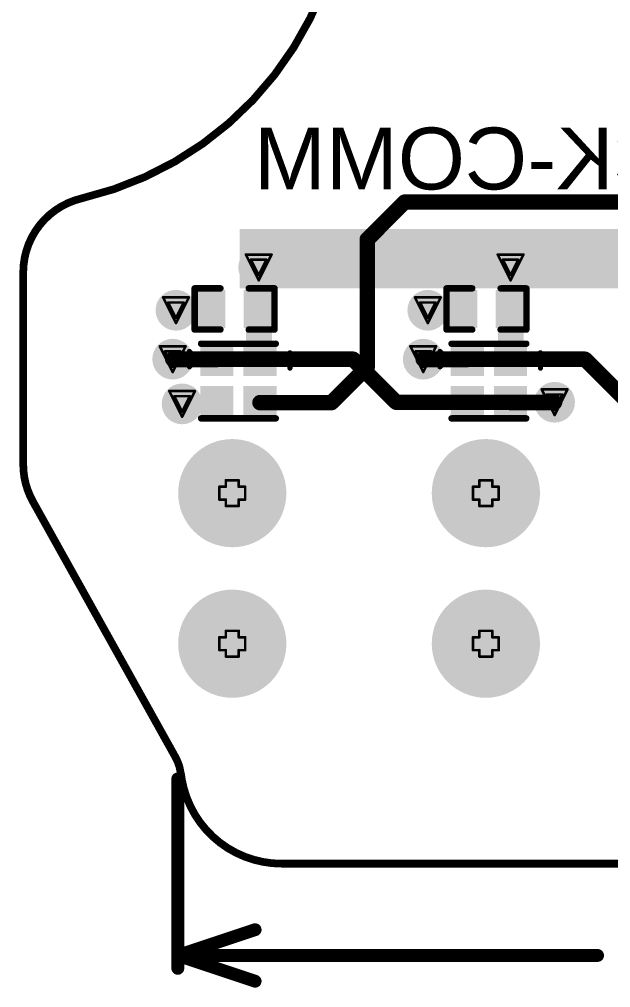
# Model space of a CAD drawing. Header units: inches. Extents: x -3 to 5381, y -57 to 5355.
# Drawn here: x 2.13 to 13.79, y -53.85 to -34.75 of the extents above; entities that cross this region are included whole.
import ezdxf

# ---------------------------------------------------------------- set-up
doc = ezdxf.new("R2010")
doc.units = ezdxf.units.IN
for name, color, linetype in [('Board_Outline', 216, 'Continuous'), ('Bottom Layer', 5, 'Continuous'), ('Bottom Overlay', 54, 'Continuous'), ('Bottom Solder', 6, 'Continuous'), ('Dimension', 6, 'Continuous'), ('Drill Drawing', 1, 'Continuous'), ('Multi-Layer', 9, 'Continuous'), ('Pad Holes', 156, 'Continuous'), ('Top Layer', 1, 'Continuous'), ('Top Overlay', 2, 'Continuous'), ('Top Paste', 8, 'Continuous'), ('Top Solder', 216, 'Continuous'), ('Via Holes', 16, 'Continuous')]:
    doc.layers.add(name, color=color, linetype=linetype)
doc.styles.add('Arial', font='', dxfattribs={"height": 0.2})
doc.styles.get('Arial').set_extended_font_data('Arial')

msp = doc.modelspace()

# ---------------------------------------------------------------- hatches: boundary and pattern name
at = {"layer": 'Bottom Layer'}
msp.add_hatch(color=5, dxfattribs=at).paths.add_polyline_path([(6.477, -40.056), (22.073, -40.056), (22.073, -38.887), (6.477, -38.887)])
h = msp.add_hatch(color=5, dxfattribs=at)
edge = h.paths.add_edge_path()
edge.add_arc((6.851, -39.643), 0.3, 0, 360)
h = msp.add_hatch(color=5, dxfattribs=at)
edge = h.paths.add_edge_path()
edge.add_arc((11.817, -39.643), 0.3, 0, 360)
h = msp.add_hatch(color=5, dxfattribs=at)
edge = h.paths.add_edge_path()
edge.add_arc((5.22, -40.488), 0.3, 0, 360)
h = msp.add_hatch(color=5, dxfattribs=at)
edge = h.paths.add_edge_path()
edge.add_arc((10.185, -40.488), 0.3, 0, 360)
h = msp.add_hatch(color=5, dxfattribs=at)
edge = h.paths.add_edge_path()
edge.add_arc((5.156, -41.453), 0.3, 0, 360)
h = msp.add_hatch(color=5, dxfattribs=at)
edge = h.paths.add_edge_path()
edge.add_arc((10.095, -41.453), 0.3, 0, 360)
h = msp.add_hatch(color=5, dxfattribs=at)
edge = h.paths.add_edge_path()
edge.add_arc((12.685, -42.303), 0.3, 0, 360)
h = msp.add_hatch(color=5, dxfattribs=at)
edge = h.paths.add_edge_path()
edge.add_arc((5.341, -42.335), 0.3, 0, 360)
h = msp.add_hatch(color=5, dxfattribs=at)
edge = h.paths.add_edge_path()
edge.add_arc((6.33, -44.096), 0.965, 0, 360)
h = msp.add_hatch(color=5, dxfattribs=at)
edge = h.paths.add_edge_path()
edge.add_arc((11.33, -44.096), 0.965, 0, 360)
h = msp.add_hatch(color=5, dxfattribs=at)
edge = h.paths.add_edge_path()
edge.add_arc((6.33, -47.066), 0.965, 0, 360)
h = msp.add_hatch(color=5, dxfattribs=at)
edge = h.paths.add_edge_path()
edge.add_arc((11.33, -47.066), 0.965, 0, 360)
at = {"layer": 'Bottom Solder'}
h = msp.add_hatch(color=6, dxfattribs=at)
edge = h.paths.add_edge_path()
edge.add_arc((6.851, -39.643), 0.402, 0, 360)
h = msp.add_hatch(color=6, dxfattribs=at)
edge = h.paths.add_edge_path()
edge.add_arc((11.817, -39.643), 0.402, 0, 360)
h = msp.add_hatch(color=6, dxfattribs=at)
edge = h.paths.add_edge_path()
edge.add_arc((5.22, -40.488), 0.402, 0, 360)
h = msp.add_hatch(color=6, dxfattribs=at)
edge = h.paths.add_edge_path()
edge.add_arc((10.185, -40.488), 0.402, 0, 360)
h = msp.add_hatch(color=6, dxfattribs=at)
edge = h.paths.add_edge_path()
edge.add_arc((5.156, -41.453), 0.402, 0, 360)
h = msp.add_hatch(color=6, dxfattribs=at)
edge = h.paths.add_edge_path()
edge.add_arc((10.095, -41.453), 0.402, 0, 360)
h = msp.add_hatch(color=6, dxfattribs=at)
edge = h.paths.add_edge_path()
edge.add_arc((5.341, -42.335), 0.402, 0, 360)
h = msp.add_hatch(color=6, dxfattribs=at)
edge = h.paths.add_edge_path()
edge.add_arc((12.685, -42.303), 0.402, 0, 360)
h = msp.add_hatch(color=6, dxfattribs=at)
edge = h.paths.add_edge_path()
edge.add_arc((6.33, -44.096), 1.067, 0, 360)
h = msp.add_hatch(color=6, dxfattribs=at)
edge = h.paths.add_edge_path()
edge.add_arc((11.33, -44.096), 1.067, 0, 360)
h = msp.add_hatch(color=6, dxfattribs=at)
edge = h.paths.add_edge_path()
edge.add_arc((6.33, -47.066), 1.067, 0, 360)
h = msp.add_hatch(color=6, dxfattribs=at)
edge = h.paths.add_edge_path()
edge.add_arc((11.33, -47.066), 1.067, 0, 360)
at = {"layer": 'Multi-Layer'}
h = msp.add_hatch(color=9, dxfattribs=at)
edge = h.paths.add_edge_path()
edge.add_arc((6.33, -44.096), 0.965, 0, 360)
h = msp.add_hatch(color=9, dxfattribs=at)
edge = h.paths.add_edge_path()
edge.add_arc((11.33, -44.096), 0.965, 0, 360)
h = msp.add_hatch(color=9, dxfattribs=at)
edge = h.paths.add_edge_path()
edge.add_arc((6.33, -47.066), 0.965, 0, 360)
h = msp.add_hatch(color=9, dxfattribs=at)
edge = h.paths.add_edge_path()
edge.add_arc((11.33, -47.066), 0.965, 0, 360)
at = {"layer": 'Pad Holes'}
h = msp.add_hatch(color=7, dxfattribs=at)
edge = h.paths.add_edge_path()
edge.add_arc((6.33, -44.096), 0.965, 0, 360)
h = msp.add_hatch(color=7, dxfattribs=at)
edge = h.paths.add_edge_path()
edge.add_arc((11.33, -44.096), 0.965, 0, 360)
h = msp.add_hatch(color=7, dxfattribs=at)
edge = h.paths.add_edge_path()
edge.add_arc((6.33, -47.066), 0.965, 0, 360)
h = msp.add_hatch(color=7, dxfattribs=at)
edge = h.paths.add_edge_path()
edge.add_arc((11.33, -47.066), 0.965, 0, 360)
at = {"layer": 'Top Layer'}
h = msp.add_hatch(color=1, dxfattribs=at)
edge = h.paths.add_edge_path()
edge.add_arc((6.851, -39.643), 0.3, 0, 360)
h = msp.add_hatch(color=1, dxfattribs=at)
edge = h.paths.add_edge_path()
edge.add_arc((11.817, -39.643), 0.3, 0, 360)
for points in [[(6.604, -41.681), (7.112, -41.681), (7.112, -39.497), (6.604, -39.497)], [(11.57, -41.681), (12.078, -41.681), (12.078, -39.497), (11.57, -39.497)], [(6.134, -40.145), (6.134, -40.78), (5.677, -40.78), (5.677, -40.145)], [(7.074, -40.145), (7.074, -40.78), (6.617, -40.78), (6.617, -40.145)], [(11.1, -40.145), (11.1, -40.78), (10.643, -40.78), (10.643, -40.145)], [(12.04, -40.145), (12.04, -40.78), (11.582, -40.78), (11.582, -40.145)], [(5.802, -41.235), (6.252, -41.235), (6.252, -41.685), (5.802, -41.685)], [(6.652, -41.235), (7.102, -41.235), (7.102, -41.685), (6.652, -41.685)], [(10.74, -41.235), (11.19, -41.235), (11.19, -41.685), (10.74, -41.685)], [(11.59, -41.235), (12.04, -41.235), (12.04, -41.685), (11.59, -41.685)], [(6.252, -42.085), (6.252, -42.535), (5.802, -42.535), (5.802, -42.085)], [(7.102, -42.085), (7.102, -42.535), (6.652, -42.535), (6.652, -42.085)], [(11.19, -42.085), (11.19, -42.535), (10.74, -42.535), (10.74, -42.085)], [(12.04, -42.085), (12.04, -42.535), (11.59, -42.535), (11.59, -42.085)]]:
    msp.add_hatch(color=1, dxfattribs=at).paths.add_polyline_path(points)
h = msp.add_hatch(color=1, dxfattribs=at)
edge = h.paths.add_edge_path()
edge.add_arc((5.22, -40.488), 0.3, 0, 360)
h = msp.add_hatch(color=1, dxfattribs=at)
edge = h.paths.add_edge_path()
edge.add_arc((10.185, -40.488), 0.3, 0, 360)
h = msp.add_hatch(color=1, dxfattribs=at)
edge = h.paths.add_edge_path()
edge.add_arc((5.156, -41.453), 0.3, 0, 360)
h = msp.add_hatch(color=1, dxfattribs=at)
edge = h.paths.add_edge_path()
edge.add_arc((10.095, -41.453), 0.3, 0, 360)
h = msp.add_hatch(color=1, dxfattribs=at)
edge = h.paths.add_edge_path()
edge.add_arc((12.685, -42.303), 0.3, 0, 360)
h = msp.add_hatch(color=1, dxfattribs=at)
edge = h.paths.add_edge_path()
edge.add_arc((5.341, -42.335), 0.3, 0, 360)
h = msp.add_hatch(color=1, dxfattribs=at)
edge = h.paths.add_edge_path()
edge.add_arc((6.33, -44.096), 0.965, 0, 360)
h = msp.add_hatch(color=1, dxfattribs=at)
edge = h.paths.add_edge_path()
edge.add_arc((11.33, -44.096), 0.965, 0, 360)
h = msp.add_hatch(color=1, dxfattribs=at)
edge = h.paths.add_edge_path()
edge.add_arc((6.33, -47.066), 0.965, 0, 360)
h = msp.add_hatch(color=1, dxfattribs=at)
edge = h.paths.add_edge_path()
edge.add_arc((11.33, -47.066), 0.965, 0, 360)
at = {"layer": 'Top Paste'}
for points in [[(6.134, -40.145), (6.134, -40.78), (5.677, -40.78), (5.677, -40.145)], [(7.074, -40.145), (7.074, -40.78), (6.617, -40.78), (6.617, -40.145)], [(11.1, -40.145), (11.1, -40.78), (10.643, -40.78), (10.643, -40.145)], [(12.04, -40.145), (12.04, -40.78), (11.582, -40.78), (11.582, -40.145)], [(5.802, -41.235), (6.252, -41.235), (6.252, -41.685), (5.802, -41.685)], [(6.652, -41.235), (7.102, -41.235), (7.102, -41.685), (6.652, -41.685)], [(10.74, -41.235), (11.19, -41.235), (11.19, -41.685), (10.74, -41.685)], [(11.59, -41.235), (12.04, -41.235), (12.04, -41.685), (11.59, -41.685)], [(6.252, -42.085), (6.252, -42.535), (5.802, -42.535), (5.802, -42.085)], [(7.102, -42.085), (7.102, -42.535), (6.652, -42.535), (6.652, -42.085)], [(11.19, -42.085), (11.19, -42.535), (10.74, -42.535), (10.74, -42.085)], [(12.04, -42.085), (12.04, -42.535), (11.59, -42.535), (11.59, -42.085)]]:
    msp.add_hatch(color=8, dxfattribs=at).paths.add_polyline_path(points)
at = {"layer": 'Top Solder'}
h = msp.add_hatch(color=216, dxfattribs=at)
edge = h.paths.add_edge_path()
edge.add_arc((6.851, -39.643), 0.402, 0, 360)
h = msp.add_hatch(color=216, dxfattribs=at)
edge = h.paths.add_edge_path()
edge.add_arc((11.817, -39.643), 0.402, 0, 360)
h = msp.add_hatch(color=216, dxfattribs=at)
edge = h.paths.add_edge_path()
edge.add_arc((5.22, -40.488), 0.402, 0, 360)
for points in [[(6.194, -40.085), (6.194, -40.84), (5.617, -40.84), (5.617, -40.085)], [(7.134, -40.085), (7.134, -40.84), (6.557, -40.84), (6.557, -40.085)], [(11.16, -40.085), (11.16, -40.84), (10.583, -40.84), (10.583, -40.085)], [(12.1, -40.085), (12.1, -40.84), (11.522, -40.84), (11.522, -40.085)], [(5.7, -41.133), (6.353, -41.133), (6.353, -41.786), (5.7, -41.786)], [(6.55, -41.133), (7.203, -41.133), (7.203, -41.786), (6.55, -41.786)], [(10.638, -41.133), (11.292, -41.133), (11.292, -41.786), (10.638, -41.786)], [(11.488, -41.133), (12.142, -41.133), (12.142, -41.786), (11.488, -41.786)], [(6.353, -41.983), (6.353, -42.636), (5.7, -42.636), (5.7, -41.983)], [(7.203, -41.983), (7.203, -42.636), (6.55, -42.636), (6.55, -41.983)], [(11.292, -41.983), (11.292, -42.636), (10.638, -42.636), (10.638, -41.983)], [(12.142, -41.983), (12.142, -42.636), (11.488, -42.636), (11.488, -41.983)]]:
    msp.add_hatch(color=216, dxfattribs=at).paths.add_polyline_path(points)
h = msp.add_hatch(color=216, dxfattribs=at)
edge = h.paths.add_edge_path()
edge.add_arc((10.185, -40.488), 0.402, 0, 360)
h = msp.add_hatch(color=216, dxfattribs=at)
edge = h.paths.add_edge_path()
edge.add_arc((5.156, -41.453), 0.402, 0, 360)
h = msp.add_hatch(color=216, dxfattribs=at)
edge = h.paths.add_edge_path()
edge.add_arc((10.095, -41.453), 0.402, 0, 360)
h = msp.add_hatch(color=216, dxfattribs=at)
edge = h.paths.add_edge_path()
edge.add_arc((5.341, -42.335), 0.402, 0, 360)
h = msp.add_hatch(color=216, dxfattribs=at)
edge = h.paths.add_edge_path()
edge.add_arc((12.685, -42.303), 0.402, 0, 360)
h = msp.add_hatch(color=216, dxfattribs=at)
edge = h.paths.add_edge_path()
edge.add_arc((6.33, -44.096), 1.067, 0, 360)
h = msp.add_hatch(color=216, dxfattribs=at)
edge = h.paths.add_edge_path()
edge.add_arc((11.33, -44.096), 1.067, 0, 360)
h = msp.add_hatch(color=216, dxfattribs=at)
edge = h.paths.add_edge_path()
edge.add_arc((6.33, -47.066), 1.067, 0, 360)
h = msp.add_hatch(color=216, dxfattribs=at)
edge = h.paths.add_edge_path()
edge.add_arc((11.33, -47.066), 1.067, 0, 360)
at = {"layer": 'Via Holes'}
h = msp.add_hatch(color=7, dxfattribs=at)
edge = h.paths.add_edge_path()
edge.add_arc((6.851, -39.643), 0.15, 0, 360)
h = msp.add_hatch(color=7, dxfattribs=at)
edge = h.paths.add_edge_path()
edge.add_arc((11.817, -39.643), 0.15, 0, 360)
h = msp.add_hatch(color=7, dxfattribs=at)
edge = h.paths.add_edge_path()
edge.add_arc((5.22, -40.488), 0.15, 0, 360)
h = msp.add_hatch(color=7, dxfattribs=at)
edge = h.paths.add_edge_path()
edge.add_arc((10.185, -40.488), 0.15, 0, 360)
h = msp.add_hatch(color=7, dxfattribs=at)
edge = h.paths.add_edge_path()
edge.add_arc((5.156, -41.453), 0.15, 0, 360)
h = msp.add_hatch(color=7, dxfattribs=at)
edge = h.paths.add_edge_path()
edge.add_arc((10.095, -41.453), 0.15, 0, 360)
h = msp.add_hatch(color=7, dxfattribs=at)
edge = h.paths.add_edge_path()
edge.add_arc((5.341, -42.335), 0.15, 0, 360)
h = msp.add_hatch(color=7, dxfattribs=at)
edge = h.paths.add_edge_path()
edge.add_arc((12.685, -42.303), 0.15, 0, 360)

# ---------------------------------------------------------------- linework, layer by layer
at = {"layer": 'Board_Outline', "const_width": 0.152}
for points in [[(2.418, -24.982, -0.852847), (3.367, -38.279)], [(2.209, -39.739, -0.348414), (3.367, -38.279)], [(2.399, -44.26, -0.127786), (2.209, -43.53)], [(7.307, -51.406, -0.339455), (5.375, -49.924)]]:
    msp.add_lwpolyline(points, format="xyb", dxfattribs=at)
at = {"layer": 'Board_Outline', "const_width": 0.0762}
for points in [[(3.329, -38.279, 1), (3.405, -38.279, 1)], [(3.329, -38.279, 1), (3.405, -38.279, 1)], [(2.171, -39.739, 1), (2.247, -39.739, 1)], [(2.171, -39.739, 1), (2.247, -39.739, 1)], [(2.171, -43.53, 1), (2.247, -43.53, 1)], [(2.171, -43.53, 1), (2.247, -43.53, 1)], [(2.361, -44.26, 1), (2.437, -44.26, 1)], [(2.361, -44.26, 1), (2.437, -44.26, 1)], [(5.166, -49.294, 1), (5.242, -49.294, 1)], [(5.166, -49.294, 1), (5.242, -49.294, 1)], [(5.182, -49.324, 1), (5.258, -49.324, 1)], [(5.182, -49.324, 1), (5.258, -49.324, 1)], [(5.218, -49.403, 1), (5.294, -49.403, 1)], [(5.218, -49.403, 1), (5.294, -49.403, 1)], [(5.248, -49.485, 1), (5.324, -49.485, 1)], [(5.248, -49.485, 1), (5.324, -49.485, 1)], [(5.284, -49.655, 1), (5.36, -49.655, 1)], [(5.284, -49.655, 1), (5.36, -49.655, 1)], [(5.299, -49.754, 1), (5.375, -49.754, 1)], [(5.299, -49.754, 1), (5.375, -49.754, 1)], [(5.337, -49.924, 1), (5.413, -49.924, 1)], [(5.337, -49.924, 1), (5.413, -49.924, 1)], [(7.269, -51.406, 1), (7.345, -51.406, 1)], [(7.269, -51.406, 1), (7.345, -51.406, 1)]]:
    msp.add_lwpolyline(points, format="xyb", close=True, dxfattribs=at)
at = {"layer": 'Board_Outline', "const_width": 0.152}
for points in [[(2.209, -43.53), (2.209, -39.739)], [(2.399, -44.26), (5.204, -49.294)], [(5.204, -49.294), (5.22, -49.324)], [(5.22, -49.324), (5.256, -49.403)], [(5.256, -49.403), (5.286, -49.485)], [(5.286, -49.485), (5.322, -49.655)], [(5.322, -49.655), (5.337, -49.754)], [(5.337, -49.754), (5.375, -49.924)], [(7.307, -51.406), (31.354, -51.406)]]:
    msp.add_lwpolyline(points, dxfattribs=at)
at = {"layer": 'Bottom Layer', "const_width": 0.305}
for points in [[(5.156, -41.453), (8.712, -41.453)], [(8.712, -41.453), (9.562, -42.303)], [(10.095, -41.453), (13.284, -41.453)], [(13.284, -41.453), (14.072, -42.24)], [(9.562, -42.303), (12.685, -42.303)]]:
    msp.add_lwpolyline(points, dxfattribs=at)
at = {"layer": 'Bottom Layer', "const_width": 0.152}
for points in [[(5.08, -41.453, 1), (5.232, -41.453, 1)], [(8.636, -41.453, 1), (8.788, -41.453, 1)], [(8.636, -41.453, 1), (8.788, -41.453, 1)], [(10.018, -41.453, 1), (10.171, -41.453, 1)], [(13.208, -41.453, 1), (13.36, -41.453, 1)], [(13.208, -41.453, 1), (13.36, -41.453, 1)], [(9.486, -42.303, 1), (9.638, -42.303, 1)], [(9.486, -42.303, 1), (9.638, -42.303, 1)], [(12.609, -42.303, 1), (12.762, -42.303, 1)]]:
    msp.add_lwpolyline(points, format="xyb", close=True, dxfattribs=at)
at = {"layer": 'Dimension', "const_width": 0.254}
for points in [[(5.256, -53.471), (5.256, -49.733)], [(5.256, -53.217), (6.78, -52.709)], [(5.256, -53.217), (6.78, -53.725)], [(5.256, -53.217), (13.533, -53.217)]]:
    msp.add_lwpolyline(points, dxfattribs=at)
at = {"layer": 'Dimension', "const_width": 0.127}
for points in [[(5.193, -49.733, 1), (5.32, -49.733, 1)], [(6.717, -52.709, 1), (6.844, -52.709, 1)], [(5.193, -53.217, 1), (5.32, -53.217, 1)], [(5.193, -53.217, 1), (5.32, -53.217, 1)], [(5.193, -53.217, 1), (5.32, -53.217, 1)], [(13.469, -53.217, 1), (13.596, -53.217, 1)], [(5.193, -53.471, 1), (5.32, -53.471, 1)], [(6.717, -53.725, 1), (6.844, -53.725, 1)]]:
    msp.add_lwpolyline(points, format="xyb", close=True, dxfattribs=at)
at = {"layer": 'Drill Drawing', "const_width": 0.0508}
for points in [[(6.597, -39.389), (7.105, -39.389)], [(6.597, -39.389), (6.851, -39.897)], [(6.699, -39.49), (7.004, -39.49)], [(6.699, -39.49), (6.851, -39.795)], [(6.851, -39.897), (7.105, -39.389)], [(6.851, -39.795), (7.004, -39.49)], [(11.563, -39.389), (12.071, -39.389)], [(11.563, -39.389), (11.817, -39.897)], [(11.665, -39.49), (11.969, -39.49)], [(11.665, -39.49), (11.817, -39.795)], [(11.817, -39.897), (12.071, -39.389)], [(11.817, -39.795), (11.969, -39.49)], [(4.966, -40.234), (5.474, -40.234)], [(4.966, -40.234), (5.22, -40.742)], [(5.22, -40.742), (5.474, -40.234)], [(9.931, -40.234), (10.439, -40.234)], [(9.931, -40.234), (10.185, -40.742)], [(10.185, -40.742), (10.439, -40.234)], [(5.067, -40.335), (5.372, -40.335)], [(5.067, -40.335), (5.22, -40.64)], [(5.22, -40.64), (5.372, -40.335)], [(10.033, -40.335), (10.338, -40.335)], [(10.033, -40.335), (10.185, -40.64)], [(10.185, -40.64), (10.338, -40.335)], [(4.902, -41.199), (5.41, -41.199)], [(4.902, -41.199), (5.156, -41.707)], [(5.156, -41.707), (5.41, -41.199)], [(9.841, -41.199), (10.349, -41.199)], [(9.841, -41.199), (10.095, -41.707)], [(10.095, -41.707), (10.349, -41.199)], [(5.004, -41.3), (5.309, -41.3)], [(5.004, -41.3), (5.156, -41.605)], [(5.156, -41.605), (5.309, -41.3)], [(9.942, -41.3), (10.247, -41.3)], [(9.942, -41.3), (10.095, -41.605)], [(10.095, -41.605), (10.247, -41.3)], [(12.431, -42.049), (12.939, -42.049)], [(12.431, -42.049), (12.685, -42.557)], [(12.685, -42.557), (12.939, -42.049)], [(5.087, -42.081), (5.595, -42.081)], [(5.087, -42.081), (5.341, -42.589)], [(5.188, -42.183), (5.493, -42.183)], [(5.188, -42.183), (5.341, -42.487)], [(5.341, -42.589), (5.595, -42.081)], [(5.341, -42.487), (5.493, -42.183)], [(12.533, -42.15), (12.838, -42.15)], [(12.533, -42.15), (12.685, -42.455)], [(12.685, -42.455), (12.838, -42.15)], [(6.203, -43.969), (6.203, -43.842)], [(6.203, -43.842), (6.457, -43.842)], [(6.457, -43.969), (6.457, -43.842)], [(11.203, -43.969), (11.203, -43.842)], [(11.203, -43.842), (11.457, -43.842)], [(11.457, -43.969), (11.457, -43.842)], [(6.076, -44.223), (6.076, -43.969)], [(6.076, -43.969), (6.203, -43.969)], [(6.457, -43.969), (6.584, -43.969)], [(6.584, -44.223), (6.584, -43.969)], [(11.076, -44.223), (11.076, -43.969)], [(11.076, -43.969), (11.203, -43.969)], [(11.457, -43.969), (11.584, -43.969)], [(11.584, -44.223), (11.584, -43.969)], [(6.076, -44.223), (6.203, -44.223)], [(6.203, -44.35), (6.203, -44.223)], [(6.457, -44.223), (6.584, -44.223)], [(6.457, -44.35), (6.457, -44.223)], [(11.076, -44.223), (11.203, -44.223)], [(11.203, -44.35), (11.203, -44.223)], [(11.457, -44.223), (11.584, -44.223)], [(11.457, -44.35), (11.457, -44.223)], [(6.203, -44.35), (6.457, -44.35)], [(11.203, -44.35), (11.457, -44.35)], [(6.203, -46.939), (6.203, -46.812)], [(6.203, -46.812), (6.457, -46.812)], [(6.457, -46.939), (6.457, -46.812)], [(11.203, -46.939), (11.203, -46.812)], [(11.203, -46.812), (11.457, -46.812)], [(11.457, -46.939), (11.457, -46.812)], [(6.076, -47.193), (6.076, -46.939)], [(6.076, -46.939), (6.203, -46.939)], [(6.457, -46.939), (6.584, -46.939)], [(6.584, -47.193), (6.584, -46.939)], [(11.076, -47.193), (11.076, -46.939)], [(11.076, -46.939), (11.203, -46.939)], [(11.457, -46.939), (11.584, -46.939)], [(11.584, -47.193), (11.584, -46.939)], [(6.076, -47.193), (6.203, -47.193)], [(6.203, -47.32), (6.203, -47.193)], [(6.457, -47.193), (6.584, -47.193)], [(6.457, -47.32), (6.457, -47.193)], [(11.076, -47.193), (11.203, -47.193)], [(11.203, -47.32), (11.203, -47.193)], [(11.457, -47.193), (11.584, -47.193)], [(11.457, -47.32), (11.457, -47.193)], [(6.203, -47.32), (6.457, -47.32)], [(11.203, -47.32), (11.457, -47.32)]]:
    msp.add_lwpolyline(points, dxfattribs=at)
at = {"layer": 'Drill Drawing', "const_width": 0.0254}
for points in [[(6.585, -39.389, 1), (6.61, -39.389, 1)], [(6.585, -39.389, 1), (6.61, -39.389, 1)], [(6.686, -39.49, 1), (6.712, -39.49, 1)], [(6.686, -39.49, 1), (6.712, -39.49, 1)], [(6.991, -39.49, 1), (7.016, -39.49, 1)], [(6.991, -39.49, 1), (7.016, -39.49, 1)], [(7.093, -39.389, 1), (7.118, -39.389, 1)], [(7.093, -39.389, 1), (7.118, -39.389, 1)], [(11.55, -39.389, 1), (11.576, -39.389, 1)], [(11.55, -39.389, 1), (11.576, -39.389, 1)], [(11.652, -39.49, 1), (11.677, -39.49, 1)], [(11.652, -39.49, 1), (11.677, -39.49, 1)], [(11.957, -39.49, 1), (11.982, -39.49, 1)], [(11.957, -39.49, 1), (11.982, -39.49, 1)], [(12.058, -39.389, 1), (12.084, -39.389, 1)], [(12.058, -39.389, 1), (12.084, -39.389, 1)], [(6.839, -39.795, 1), (6.864, -39.795, 1)], [(6.839, -39.795, 1), (6.864, -39.795, 1)], [(6.839, -39.897, 1), (6.864, -39.897, 1)], [(6.839, -39.897, 1), (6.864, -39.897, 1)], [(11.804, -39.795, 1), (11.83, -39.795, 1)], [(11.804, -39.795, 1), (11.83, -39.795, 1)], [(11.804, -39.897, 1), (11.83, -39.897, 1)], [(11.804, -39.897, 1), (11.83, -39.897, 1)], [(4.953, -40.234, 1), (4.978, -40.234, 1)], [(4.953, -40.234, 1), (4.978, -40.234, 1)], [(5.461, -40.234, 1), (5.486, -40.234, 1)], [(5.461, -40.234, 1), (5.486, -40.234, 1)], [(9.919, -40.234, 1), (9.944, -40.234, 1)], [(9.919, -40.234, 1), (9.944, -40.234, 1)], [(10.427, -40.234, 1), (10.452, -40.234, 1)], [(10.427, -40.234, 1), (10.452, -40.234, 1)], [(5.055, -40.335, 1), (5.08, -40.335, 1)], [(5.055, -40.335, 1), (5.08, -40.335, 1)], [(5.359, -40.335, 1), (5.385, -40.335, 1)], [(5.359, -40.335, 1), (5.385, -40.335, 1)], [(10.02, -40.335, 1), (10.046, -40.335, 1)], [(10.02, -40.335, 1), (10.046, -40.335, 1)], [(10.325, -40.335, 1), (10.351, -40.335, 1)], [(10.325, -40.335, 1), (10.351, -40.335, 1)], [(5.207, -40.64, 1), (5.232, -40.64, 1)], [(5.207, -40.64, 1), (5.232, -40.64, 1)], [(10.173, -40.64, 1), (10.198, -40.64, 1)], [(10.173, -40.64, 1), (10.198, -40.64, 1)], [(5.207, -40.742, 1), (5.232, -40.742, 1)], [(5.207, -40.742, 1), (5.232, -40.742, 1)], [(10.173, -40.742, 1), (10.198, -40.742, 1)], [(10.173, -40.742, 1), (10.198, -40.742, 1)], [(4.889, -41.199, 1), (4.915, -41.199, 1)], [(4.889, -41.199, 1), (4.915, -41.199, 1)], [(5.397, -41.199, 1), (5.423, -41.199, 1)], [(5.397, -41.199, 1), (5.423, -41.199, 1)], [(9.828, -41.199, 1), (9.853, -41.199, 1)], [(9.828, -41.199, 1), (9.853, -41.199, 1)], [(10.336, -41.199, 1), (10.361, -41.199, 1)], [(10.336, -41.199, 1), (10.361, -41.199, 1)], [(4.991, -41.3, 1), (5.016, -41.3, 1)], [(4.991, -41.3, 1), (5.016, -41.3, 1)], [(5.296, -41.3, 1), (5.321, -41.3, 1)], [(5.296, -41.3, 1), (5.321, -41.3, 1)], [(9.929, -41.3, 1), (9.955, -41.3, 1)], [(9.929, -41.3, 1), (9.955, -41.3, 1)], [(10.234, -41.3, 1), (10.26, -41.3, 1)], [(10.234, -41.3, 1), (10.26, -41.3, 1)], [(5.144, -41.605, 1), (5.169, -41.605, 1)], [(5.144, -41.605, 1), (5.169, -41.605, 1)], [(10.082, -41.605, 1), (10.107, -41.605, 1)], [(10.082, -41.605, 1), (10.107, -41.605, 1)], [(5.144, -41.707, 1), (5.169, -41.707, 1)], [(5.144, -41.707, 1), (5.169, -41.707, 1)], [(10.082, -41.707, 1), (10.107, -41.707, 1)], [(10.082, -41.707, 1), (10.107, -41.707, 1)], [(12.419, -42.049, 1), (12.444, -42.049, 1)], [(12.419, -42.049, 1), (12.444, -42.049, 1)], [(12.927, -42.049, 1), (12.952, -42.049, 1)], [(12.927, -42.049, 1), (12.952, -42.049, 1)], [(5.074, -42.081, 1), (5.099, -42.081, 1)], [(5.074, -42.081, 1), (5.099, -42.081, 1)], [(5.176, -42.183, 1), (5.201, -42.183, 1)], [(5.176, -42.183, 1), (5.201, -42.183, 1)], [(5.48, -42.183, 1), (5.506, -42.183, 1)], [(5.48, -42.183, 1), (5.506, -42.183, 1)], [(5.582, -42.081, 1), (5.607, -42.081, 1)], [(5.582, -42.081, 1), (5.607, -42.081, 1)], [(12.52, -42.15, 1), (12.546, -42.15, 1)], [(12.52, -42.15, 1), (12.546, -42.15, 1)], [(12.825, -42.15, 1), (12.85, -42.15, 1)], [(12.825, -42.15, 1), (12.85, -42.15, 1)], [(5.328, -42.487, 1), (5.353, -42.487, 1)], [(5.328, -42.487, 1), (5.353, -42.487, 1)], [(5.328, -42.589, 1), (5.353, -42.589, 1)], [(5.328, -42.589, 1), (5.353, -42.589, 1)], [(12.673, -42.455, 1), (12.698, -42.455, 1)], [(12.673, -42.455, 1), (12.698, -42.455, 1)], [(12.673, -42.557, 1), (12.698, -42.557, 1)], [(12.673, -42.557, 1), (12.698, -42.557, 1)], [(6.19, -43.842, 1), (6.216, -43.842, 1)], [(6.19, -43.842, 1), (6.216, -43.842, 1)], [(6.444, -43.842, 1), (6.47, -43.842, 1)], [(6.444, -43.842, 1), (6.47, -43.842, 1)], [(11.19, -43.842, 1), (11.216, -43.842, 1)], [(11.19, -43.842, 1), (11.216, -43.842, 1)], [(11.444, -43.842, 1), (11.47, -43.842, 1)], [(11.444, -43.842, 1), (11.47, -43.842, 1)], [(6.063, -43.969, 1), (6.089, -43.969, 1)], [(6.063, -43.969, 1), (6.089, -43.969, 1)], [(6.19, -43.969, 1), (6.216, -43.969, 1)], [(6.19, -43.969, 1), (6.216, -43.969, 1)], [(6.444, -43.969, 1), (6.47, -43.969, 1)], [(6.444, -43.969, 1), (6.47, -43.969, 1)], [(6.571, -43.969, 1), (6.597, -43.969, 1)], [(6.571, -43.969, 1), (6.597, -43.969, 1)], [(11.063, -43.969, 1), (11.089, -43.969, 1)], [(11.063, -43.969, 1), (11.089, -43.969, 1)], [(11.19, -43.969, 1), (11.216, -43.969, 1)], [(11.19, -43.969, 1), (11.216, -43.969, 1)], [(11.444, -43.969, 1), (11.47, -43.969, 1)], [(11.444, -43.969, 1), (11.47, -43.969, 1)], [(11.571, -43.969, 1), (11.597, -43.969, 1)], [(11.571, -43.969, 1), (11.597, -43.969, 1)], [(6.063, -44.223, 1), (6.089, -44.223, 1)], [(6.063, -44.223, 1), (6.089, -44.223, 1)], [(6.19, -44.223, 1), (6.216, -44.223, 1)], [(6.19, -44.223, 1), (6.216, -44.223, 1)], [(6.444, -44.223, 1), (6.47, -44.223, 1)], [(6.444, -44.223, 1), (6.47, -44.223, 1)], [(6.571, -44.223, 1), (6.597, -44.223, 1)], [(6.571, -44.223, 1), (6.597, -44.223, 1)], [(11.063, -44.223, 1), (11.089, -44.223, 1)], [(11.063, -44.223, 1), (11.089, -44.223, 1)], [(11.19, -44.223, 1), (11.216, -44.223, 1)], [(11.19, -44.223, 1), (11.216, -44.223, 1)], [(11.444, -44.223, 1), (11.47, -44.223, 1)], [(11.444, -44.223, 1), (11.47, -44.223, 1)], [(11.571, -44.223, 1), (11.597, -44.223, 1)], [(11.571, -44.223, 1), (11.597, -44.223, 1)], [(6.19, -44.35, 1), (6.216, -44.35, 1)], [(6.19, -44.35, 1), (6.216, -44.35, 1)], [(6.444, -44.35, 1), (6.47, -44.35, 1)], [(6.444, -44.35, 1), (6.47, -44.35, 1)], [(11.19, -44.35, 1), (11.216, -44.35, 1)], [(11.19, -44.35, 1), (11.216, -44.35, 1)], [(11.444, -44.35, 1), (11.47, -44.35, 1)], [(11.444, -44.35, 1), (11.47, -44.35, 1)], [(6.19, -46.812, 1), (6.216, -46.812, 1)], [(6.19, -46.812, 1), (6.216, -46.812, 1)], [(6.444, -46.812, 1), (6.47, -46.812, 1)], [(6.444, -46.812, 1), (6.47, -46.812, 1)], [(11.19, -46.812, 1), (11.216, -46.812, 1)], [(11.19, -46.812, 1), (11.216, -46.812, 1)], [(11.444, -46.812, 1), (11.47, -46.812, 1)], [(11.444, -46.812, 1), (11.47, -46.812, 1)], [(6.063, -46.939, 1), (6.089, -46.939, 1)], [(6.063, -46.939, 1), (6.089, -46.939, 1)], [(6.19, -46.939, 1), (6.216, -46.939, 1)], [(6.19, -46.939, 1), (6.216, -46.939, 1)], [(6.444, -46.939, 1), (6.47, -46.939, 1)], [(6.444, -46.939, 1), (6.47, -46.939, 1)], [(6.571, -46.939, 1), (6.597, -46.939, 1)], [(6.571, -46.939, 1), (6.597, -46.939, 1)], [(11.063, -46.939, 1), (11.089, -46.939, 1)], [(11.063, -46.939, 1), (11.089, -46.939, 1)], [(11.19, -46.939, 1), (11.216, -46.939, 1)], [(11.19, -46.939, 1), (11.216, -46.939, 1)], [(11.444, -46.939, 1), (11.47, -46.939, 1)], [(11.444, -46.939, 1), (11.47, -46.939, 1)], [(11.571, -46.939, 1), (11.597, -46.939, 1)], [(11.571, -46.939, 1), (11.597, -46.939, 1)], [(6.063, -47.193, 1), (6.089, -47.193, 1)], [(6.063, -47.193, 1), (6.089, -47.193, 1)], [(6.19, -47.193, 1), (6.216, -47.193, 1)], [(6.19, -47.193, 1), (6.216, -47.193, 1)], [(6.444, -47.193, 1), (6.47, -47.193, 1)], [(6.444, -47.193, 1), (6.47, -47.193, 1)], [(6.571, -47.193, 1), (6.597, -47.193, 1)], [(6.571, -47.193, 1), (6.597, -47.193, 1)], [(11.063, -47.193, 1), (11.089, -47.193, 1)], [(11.063, -47.193, 1), (11.089, -47.193, 1)], [(11.19, -47.193, 1), (11.216, -47.193, 1)], [(11.19, -47.193, 1), (11.216, -47.193, 1)], [(11.444, -47.193, 1), (11.47, -47.193, 1)], [(11.444, -47.193, 1), (11.47, -47.193, 1)], [(11.571, -47.193, 1), (11.597, -47.193, 1)], [(11.571, -47.193, 1), (11.597, -47.193, 1)], [(6.19, -47.32, 1), (6.216, -47.32, 1)], [(6.19, -47.32, 1), (6.216, -47.32, 1)], [(6.444, -47.32, 1), (6.47, -47.32, 1)], [(6.444, -47.32, 1), (6.47, -47.32, 1)], [(11.19, -47.32, 1), (11.216, -47.32, 1)], [(11.19, -47.32, 1), (11.216, -47.32, 1)], [(11.444, -47.32, 1), (11.47, -47.32, 1)], [(11.444, -47.32, 1), (11.47, -47.32, 1)]]:
    msp.add_lwpolyline(points, format="xyb", close=True, dxfattribs=at)
at = {"layer": 'Top Layer', "const_width": 0.305}
for points in [[(8.992, -39.091), (9.728, -38.354)], [(9.728, -38.354), (15.469, -38.354)], [(8.992, -41.605), (8.992, -39.091)], [(5.156, -41.453), (5.163, -41.46)], [(5.163, -41.46), (6.027, -41.46)], [(8.287, -42.31), (8.992, -41.605)], [(10.101, -41.46), (10.965, -41.46)], [(6.877, -42.31), (8.287, -42.31)], [(11.815, -42.31), (12.679, -42.31)]]:
    msp.add_lwpolyline(points, dxfattribs=at)
at = {"layer": 'Top Layer', "const_width": 0.152}
for points in [[(9.652, -38.354, 1), (9.804, -38.354, 1)], [(9.652, -38.354, 1), (9.804, -38.354, 1)], [(8.915, -39.091, 1), (9.068, -39.091, 1)], [(8.915, -39.091, 1), (9.068, -39.091, 1)], [(5.08, -41.453, 1), (5.232, -41.453, 1)], [(5.087, -41.46, 1), (5.239, -41.46, 1)], [(5.087, -41.46, 1), (5.239, -41.46, 1)], [(5.95, -41.46, 1), (6.103, -41.46, 1)], [(8.915, -41.605, 1), (9.068, -41.605, 1)], [(8.915, -41.605, 1), (9.068, -41.605, 1)], [(10.025, -41.46, 1), (10.178, -41.46, 1)], [(10.889, -41.46, 1), (11.041, -41.46, 1)], [(6.8, -42.31, 1), (6.953, -42.31, 1)], [(8.211, -42.31, 1), (8.363, -42.31, 1)], [(8.211, -42.31, 1), (8.363, -42.31, 1)], [(11.739, -42.31, 1), (11.891, -42.31, 1)], [(12.602, -42.31, 1), (12.755, -42.31, 1)]]:
    msp.add_lwpolyline(points, format="xyb", close=True, dxfattribs=at)
at = {"layer": 'Top Overlay'}
for points, const_width in [([(5.588, -40.869), (5.588, -40.056)], 0.127), ([(5.588, -40.056), (6.096, -40.056)], 0.127), ([(6.655, -40.056), (7.163, -40.056)], 0.127), ([(7.163, -40.869), (7.163, -40.056)], 0.127), ([(10.554, -40.869), (10.554, -40.056)], 0.127), ([(10.554, -40.056), (11.062, -40.056)], 0.127), ([(11.62, -40.056), (12.129, -40.056)], 0.127), ([(12.129, -40.869), (12.129, -40.056)], 0.127), ([(5.588, -40.869), (6.096, -40.869)], 0.127), ([(6.655, -40.869), (7.163, -40.869)], 0.127), ([(10.554, -40.869), (11.062, -40.869)], 0.127), ([(11.62, -40.869), (12.129, -40.869)], 0.127), ([(5.486, -41.3), (5.639, -41.453)], 0.1), ([(5.486, -41.605), (5.486, -41.3)], 0.1), ([(5.715, -41.148), (7.188, -41.148)], 0.127), ([(10.425, -41.3), (10.577, -41.453)], 0.1), ([(10.425, -41.605), (10.425, -41.3)], 0.1), ([(10.653, -41.148), (12.127, -41.148)], 0.127), ([(5.486, -41.605), (5.639, -41.453)], 0.1), ([(7.315, -41.478), (7.62, -41.478)], 0.1), ([(7.468, -41.631), (7.468, -41.326)], 0.1), ([(10.425, -41.605), (10.577, -41.453)], 0.1), ([(12.254, -41.478), (12.558, -41.478)], 0.1), ([(12.406, -41.631), (12.406, -41.326)], 0.1), ([(5.715, -42.621), (7.188, -42.621)], 0.127), ([(10.653, -42.621), (12.127, -42.621)], 0.127)]:
    msp.add_lwpolyline(points, dxfattribs=dict(at, const_width=const_width))
for points, const_width in [([(5.556, -40.056, 1), (5.62, -40.056, 1)], 0.0635), ([(5.556, -40.056, 1), (5.62, -40.056, 1)], 0.0635), ([(6.064, -40.056, 1), (6.128, -40.056, 1)], 0.0635), ([(6.623, -40.056, 1), (6.687, -40.056, 1)], 0.0635), ([(7.131, -40.056, 1), (7.195, -40.056, 1)], 0.0635), ([(7.131, -40.056, 1), (7.195, -40.056, 1)], 0.0635), ([(10.522, -40.056, 1), (10.585, -40.056, 1)], 0.0635), ([(10.522, -40.056, 1), (10.585, -40.056, 1)], 0.0635), ([(11.03, -40.056, 1), (11.093, -40.056, 1)], 0.0635), ([(11.589, -40.056, 1), (11.652, -40.056, 1)], 0.0635), ([(12.097, -40.056, 1), (12.16, -40.056, 1)], 0.0635), ([(12.097, -40.056, 1), (12.16, -40.056, 1)], 0.0635), ([(5.556, -40.869, 1), (5.62, -40.869, 1)], 0.0635), ([(5.556, -40.869, 1), (5.62, -40.869, 1)], 0.0635), ([(6.064, -40.869, 1), (6.128, -40.869, 1)], 0.0635), ([(6.623, -40.869, 1), (6.687, -40.869, 1)], 0.0635), ([(7.131, -40.869, 1), (7.195, -40.869, 1)], 0.0635), ([(7.131, -40.869, 1), (7.195, -40.869, 1)], 0.0635), ([(10.522, -40.869, 1), (10.585, -40.869, 1)], 0.0635), ([(10.522, -40.869, 1), (10.585, -40.869, 1)], 0.0635), ([(11.03, -40.869, 1), (11.093, -40.869, 1)], 0.0635), ([(11.589, -40.869, 1), (11.652, -40.869, 1)], 0.0635), ([(12.097, -40.869, 1), (12.16, -40.869, 1)], 0.0635), ([(12.097, -40.869, 1), (12.16, -40.869, 1)], 0.0635), ([(5.461, -41.3, 1), (5.511, -41.3, 1)], 0.05), ([(5.461, -41.3, 1), (5.511, -41.3, 1)], 0.05), ([(5.683, -41.148, 1), (5.747, -41.148, 1)], 0.0635), ([(7.156, -41.148, 1), (7.22, -41.148, 1)], 0.0635), ([(10.4, -41.3, 1), (10.45, -41.3, 1)], 0.05), ([(10.4, -41.3, 1), (10.45, -41.3, 1)], 0.05), ([(10.622, -41.148, 1), (10.685, -41.148, 1)], 0.0635), ([(12.095, -41.148, 1), (12.158, -41.148, 1)], 0.0635), ([(5.614, -41.453, 1), (5.664, -41.453, 1)], 0.05), ([(5.614, -41.453, 1), (5.664, -41.453, 1)], 0.05), ([(7.29, -41.478, 1), (7.34, -41.478, 1)], 0.05), ([(7.443, -41.326, 1), (7.493, -41.326, 1)], 0.05), ([(7.595, -41.478, 1), (7.645, -41.478, 1)], 0.05), ([(10.552, -41.453, 1), (10.602, -41.453, 1)], 0.05), ([(10.552, -41.453, 1), (10.602, -41.453, 1)], 0.05), ([(12.229, -41.478, 1), (12.279, -41.478, 1)], 0.05), ([(12.381, -41.326, 1), (12.431, -41.326, 1)], 0.05), ([(12.533, -41.478, 1), (12.583, -41.478, 1)], 0.05), ([(5.461, -41.605, 1), (5.511, -41.605, 1)], 0.05), ([(5.461, -41.605, 1), (5.511, -41.605, 1)], 0.05), ([(7.443, -41.631, 1), (7.493, -41.631, 1)], 0.05), ([(10.4, -41.605, 1), (10.45, -41.605, 1)], 0.05), ([(10.4, -41.605, 1), (10.45, -41.605, 1)], 0.05), ([(12.381, -41.631, 1), (12.431, -41.631, 1)], 0.05), ([(5.683, -42.621, 1), (5.747, -42.621, 1)], 0.0635), ([(7.156, -42.621, 1), (7.22, -42.621, 1)], 0.0635), ([(10.622, -42.621, 1), (10.685, -42.621, 1)], 0.0635), ([(12.095, -42.621, 1), (12.158, -42.621, 1)], 0.0635)]:
    msp.add_lwpolyline(points, format="xyb", close=True, dxfattribs=dict(at, const_width=const_width))

# ---------------------------------------------------------------- texts
at = {"layer": 'Bottom Overlay', "style": 'Arial', "text_generation_flag": 2}
msp.add_text('DOCK-COMM', height=1.2192, rotation=360, dxfattribs=at).set_placement((17.635, -38.104))

doc.saveas('drawing.dxf')
